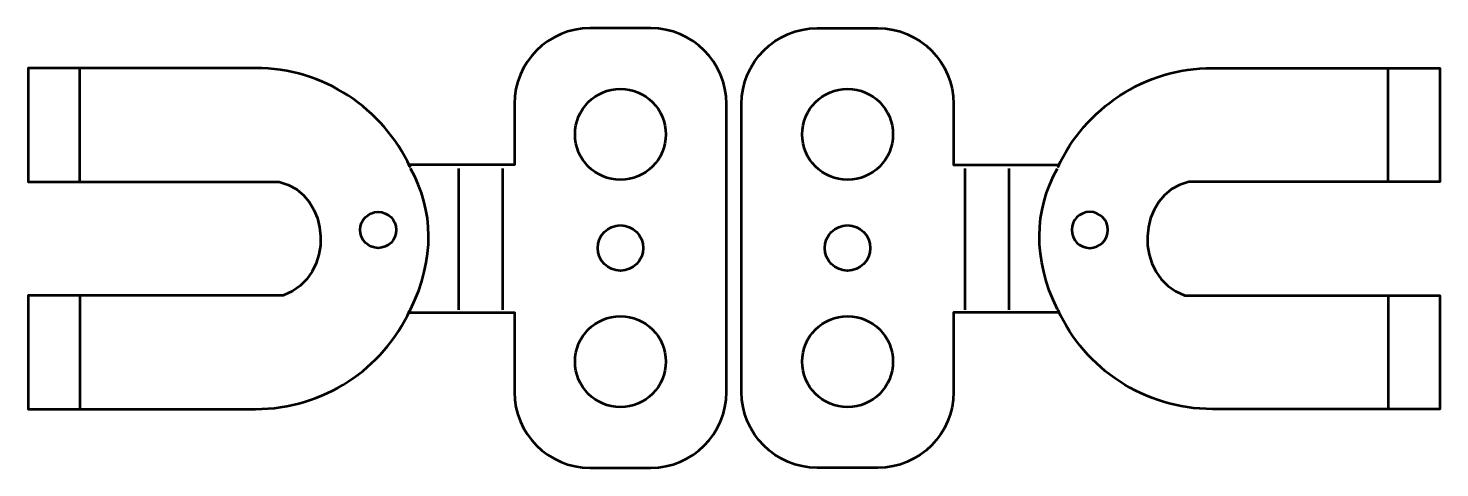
# Model space of a CAD drawing. Header units: centimetres. Extents: x -4.91 to 4.41, y -1.7 to 1.2.
import ezdxf

# ---------------------------------------------------------------- set-up
doc = ezdxf.new("R2010")
doc.units = ezdxf.units.CM
doc.header["$MEASUREMENT"] = 0
doc.layers.add('Layer 1', color=7, linetype='Continuous')

msp = doc.modelspace()

# ---------------------------------------------------------------- linework, layer by layer
at = {"layer": 'Layer 1', "lineweight": 53}
for centre, major_axis in [((-1, 0.5), (0, 0.3)), ((0.5, 0.5), (0, 0.3)), ((-1, -0.25), (0, 0.15)), ((0.5, -0.25), (0, 0.15)), ((-1, -1), (0, 0.3)), ((0.5, -1), (0, 0.3))]:
    msp.add_ellipse(centre, major_axis=major_axis, ratio=1, dxfattribs=at)
for points in [[(-1.7, -1.2), (-1.7, -1.2), (-1.7, -0.67548), (-1.7, -0.67548), (-1.7, -0.67548), (-1.7, -0.67548), (-2.38984, -0.67548), (-2.38984, -0.67548), (-2.38984, -0.67548), (-2.38984, -0.67548), (-2.38984, -0.66068), (-2.38984, -0.66068), (-2.38984, -0.66068), (-2.56845, -1.0459), (-2.95843, -1.31283), (-3.41083, -1.31283), (-3.41083, -1.31283), (-3.41083, -1.31283), (-4.91077, -1.31283), (-4.91077, -1.31283), (-4.91077, -1.31283), (-4.91077, -1.31283), (-4.91083, -0.5629), (-4.91083, -0.5629), (-4.91083, -0.5629), (-4.91083, -0.5629), (-3.22792, -0.5629), (-3.22792, -0.5629), (-3.22792, -0.5629), (-2.87627, -0.44121), (-2.90892, 0.10806), (-3.25438, 0.18711), (-3.25438, 0.18711), (-3.25438, 0.18711), (-4.91083, 0.18711), (-4.91083, 0.18711), (-4.91083, 0.18711), (-4.91083, 0.18711), (-4.91077, 0.93718), (-4.91077, 0.93718), (-4.91077, 0.93718), (-4.91077, 0.93718), (-3.41083, 0.93718), (-3.41083, 0.93718), (-3.41083, 0.93718), (-2.95843, 0.93718), (-2.56845, 0.66999), (-2.38984, 0.28504), (-2.38984, 0.28504), (-2.38984, 0.28504), (-2.38984, 0.29953), (-2.38984, 0.29953), (-2.38984, 0.29953), (-2.38984, 0.29953), (-1.7, 0.29953), (-1.7, 0.29953), (-1.7, 0.29953), (-1.7, 0.29953), (-1.7, 0.7), (-1.7, 0.7), (-1.7, 0.7), (-1.7, 0.97614), (-1.47614, 1.2), (-1.2, 1.2), (-1.2, 1.2), (-1.2, 1.2), (-0.8, 1.2), (-0.8, 1.2), (-0.8, 1.2), (-0.52386, 1.2), (-0.3, 0.97614), (-0.3, 0.7), (-0.3, 0.7), (-0.3, 0.7), (-0.3, -1.2), (-0.3, -1.2), (-0.3, -1.2), (-0.3, -1.47614), (-0.52386, -1.7), (-0.8, -1.7), (-0.8, -1.7), (-0.8, -1.7), (-1.2, -1.7), (-1.2, -1.7), (-1.2, -1.7), (-1.47614, -1.7), (-1.7, -1.47614), (-1.7, -1.2)], [(1.2, -1.2), (1.2, -1.2), (1.2, -0.67548), (1.2, -0.67548), (1.2, -0.67548), (1.2, -0.67548), (1.88984, -0.67548), (1.88984, -0.67548), (1.88984, -0.67548), (1.88984, -0.67548), (1.88984, -0.66068), (1.88984, -0.66068), (1.88984, -0.66068), (2.06845, -1.0459), (2.45843, -1.31283), (2.91083, -1.31283), (2.91083, -1.31283), (2.91083, -1.31283), (4.41077, -1.31283), (4.41077, -1.31283), (4.41077, -1.31283), (4.41077, -1.31283), (4.41083, -0.5629), (4.41083, -0.5629), (4.41083, -0.5629), (4.41083, -0.5629), (2.72792, -0.5629), (2.72792, -0.5629), (2.72792, -0.5629), (2.37627, -0.44121), (2.40892, 0.10806), (2.75438, 0.18711), (2.75438, 0.18711), (2.75438, 0.18711), (4.41083, 0.18711), (4.41083, 0.18711), (4.41083, 0.18711), (4.41083, 0.18711), (4.41077, 0.93718), (4.41077, 0.93718), (4.41077, 0.93718), (4.41077, 0.93718), (2.91083, 0.93718), (2.91083, 0.93718), (2.91083, 0.93718), (2.45843, 0.93718), (2.06845, 0.66999), (1.88984, 0.28504), (1.88984, 0.28504), (1.88984, 0.28504), (1.88984, 0.29953), (1.88984, 0.29953), (1.88984, 0.29953), (1.88984, 0.29953), (1.2, 0.29953), (1.2, 0.29953), (1.2, 0.29953), (1.2, 0.29953), (1.2, 0.7), (1.2, 0.7), (1.2, 0.7), (1.2, 0.97614), (0.97614, 1.2), (0.7, 1.2), (0.7, 1.2), (0.7, 1.2), (0.3, 1.2), (0.3, 1.2), (0.3, 1.2), (0.02386, 1.2), (-0.2, 0.97614), (-0.2, 0.7), (-0.2, 0.7), (-0.2, 0.7), (-0.2, -1.2), (-0.2, -1.2), (-0.2, -1.2), (-0.2, -1.47614), (0.02386, -1.7), (0.3, -1.7), (0.3, -1.7), (0.3, -1.7), (0.7, -1.7), (0.7, -1.7), (0.7, -1.7), (0.97614, -1.7), (1.2, -1.47614), (1.2, -1.2)]]:
    msp.add_open_spline(points, degree=3, knots=[0, 0, 0, 0, 0.0434783, 0.0434783, 0.0434783, 0.0434783, 0.0869565, 0.0869565, 0.0869565, 0.0869565, 0.1304348, 0.1304348, 0.1304348, 0.1304348, 0.173913, 0.173913, 0.173913, 0.173913, 0.2173913, 0.2173913, 0.2173913, 0.2173913, 0.2608696, 0.2608696, 0.2608696, 0.2608696, 0.3043478, 0.3043478, 0.3043478, 0.3043478, 0.3478261, 0.3478261, 0.3478261, 0.3478261, 0.3913043, 0.3913043, 0.3913043, 0.3913043, 0.4347826, 0.4347826, 0.4347826, 0.4347826, 0.4782609, 0.4782609, 0.4782609, 0.4782609, 0.5217391, 0.5217391, 0.5217391, 0.5217391, 0.5652174, 0.5652174, 0.5652174, 0.5652174, 0.6086957, 0.6086957, 0.6086957, 0.6086957, 0.6521739, 0.6521739, 0.6521739, 0.6521739, 0.6956522, 0.6956522, 0.6956522, 0.6956522, 0.7391304, 0.7391304, 0.7391304, 0.7391304, 0.7826087, 0.7826087, 0.7826087, 0.7826087, 0.826087, 0.826087, 0.826087, 0.826087, 0.8695652, 0.8695652, 0.8695652, 0.8695652, 0.9130435, 0.9130435, 0.9130435, 0.9130435, 1, 1, 1, 1], dxfattribs=at)
at = {"layer": 'Layer 1', "color": 5, "lineweight": 53}
for points in [[(-4.57043, 0.1871), (-4.57043, 0.1871), (-4.57043, 0.93718), (-4.57043, 0.93718)], [(4.07043, 0.1871), (4.07043, 0.1871), (4.07043, 0.93718), (4.07043, 0.93718)], [(-2.3855, -0.65595), (-2.22235, -0.31643), (-2.23233, -0.00682), (-2.3855, 0.275)], [(-2.06799, -0.65786), (-2.06799, -0.65786), (-2.06799, 0.27503), (-2.06799, 0.27503)], [(-1.77696, -0.65786), (-1.77696, -0.65786), (-1.77696, 0.27503), (-1.77696, 0.27503)], [(1.27696, -0.65786), (1.27696, -0.65786), (1.27696, 0.27503), (1.27696, 0.27503)], [(1.56799, -0.65786), (1.56799, -0.65786), (1.56799, 0.27503), (1.56799, 0.27503)], [(1.8855, -0.65595), (1.72235, -0.31643), (1.73233, -0.00682), (1.8855, 0.275)], [(-4.57043, -0.5629), (-4.57043, -0.5629), (-4.57043, -1.31284), (-4.57043, -1.31284)], [(4.07043, -0.5629), (4.07043, -0.5629), (4.07043, -1.31284), (4.07043, -1.31284)]]:
    msp.add_open_spline(points, degree=3, dxfattribs=at)
for points in [[(-2.71837, -0.13102), (-2.71837, -0.19678), (-2.66504, -0.25008), (-2.59931, -0.25008), (-2.59931, -0.25008), (-2.53355, -0.25008), (-2.48025, -0.19678), (-2.48025, -0.13102), (-2.48025, -0.13102), (-2.48025, -0.06529), (-2.53355, -0.01195), (-2.59931, -0.01195), (-2.59931, -0.01195), (-2.66504, -0.01195), (-2.71837, -0.06529), (-2.71837, -0.13102)], [(2.21837, -0.13102), (2.21837, -0.19678), (2.16504, -0.25008), (2.09931, -0.25008), (2.09931, -0.25008), (2.03355, -0.25008), (1.98025, -0.19678), (1.98025, -0.13102), (1.98025, -0.13102), (1.98025, -0.06529), (2.03355, -0.01195), (2.09931, -0.01195), (2.09931, -0.01195), (2.16504, -0.01195), (2.21837, -0.06529), (2.21837, -0.13102)]]:
    msp.add_open_spline(points, degree=3, knots=[0, 0, 0, 0, 0.2, 0.2, 0.2, 0.2, 0.4, 0.4, 0.4, 0.4, 0.6, 0.6, 0.6, 0.6, 1, 1, 1, 1], dxfattribs=at)

doc.saveas('drawing.dxf')
